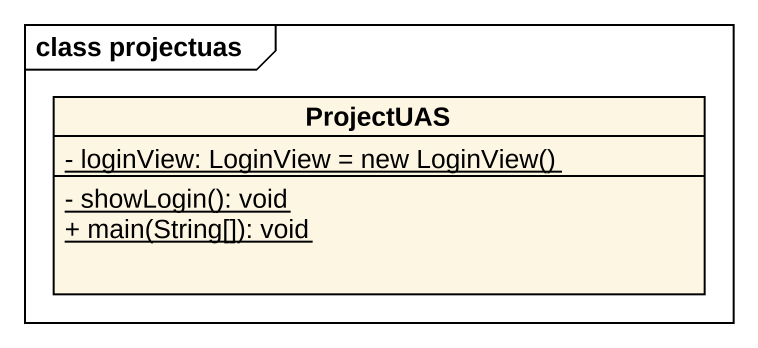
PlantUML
@startuml
mainframe class projectuas
hide circle
hide empty members
skinparam classAttributeIconSize 0
class ProjectUAS {
  {static} {field} - loginView: LoginView = new LoginView()
  {static} - showLogin(): void
  {static} + main(String[]): void
}
@enduml
